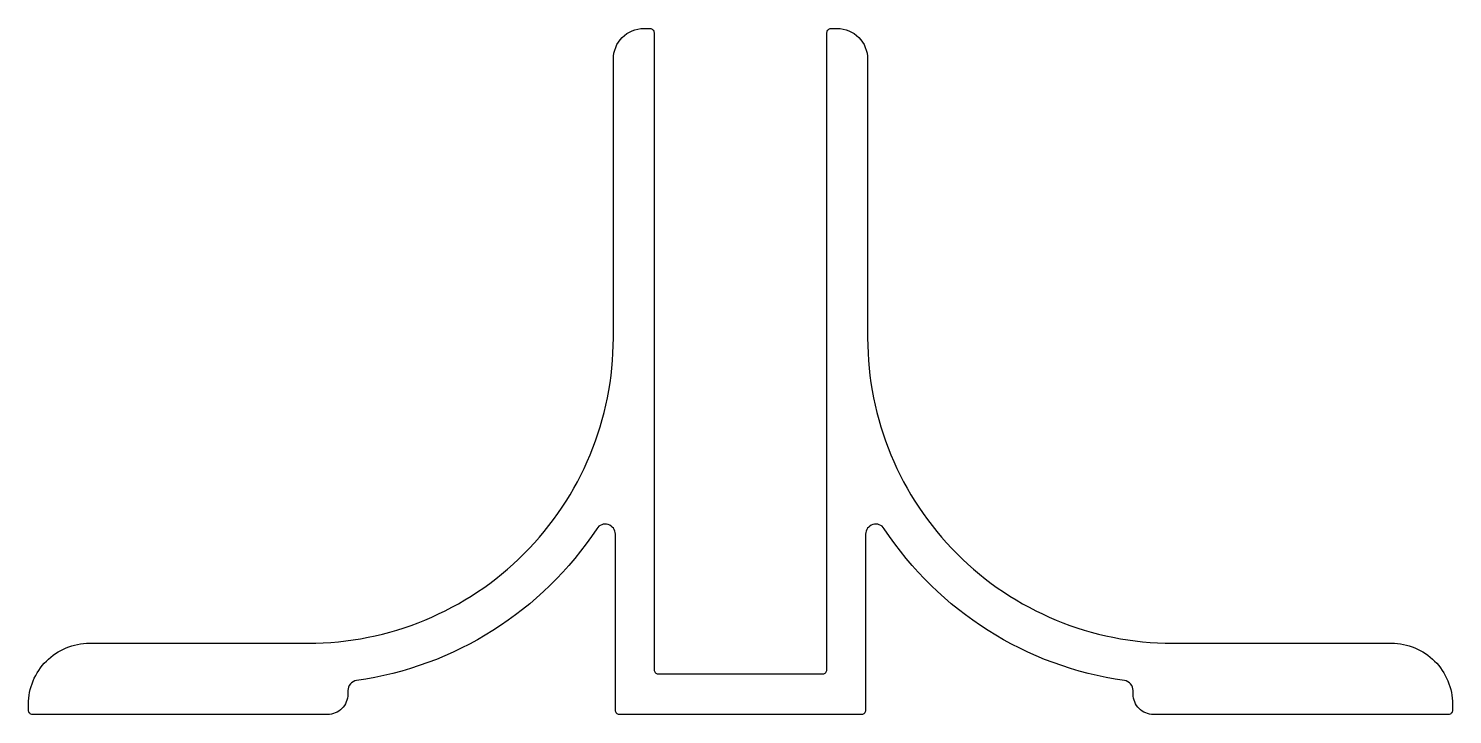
# Model space of a CAD drawing. Extents: x 668.7 to 738.7, y -40.6 to -6.9.
import ezdxf

# ---------------------------------------------------------------- set-up
doc = ezdxf.new("R2010")
doc.units = 0
doc.header["$LTSCALE"] = 15
doc.layers.get('0').update_dxf_attribs({"linetype": 'CONTINUOUS'})

msp = doc.modelspace()

# ---------------------------------------------------------------- linework, layer by layer
at = {"color": 0, "ltscale": 0.05}
msp.add_lwpolyline([(696.65, -31.472, -0.214809), (684.847, -38.932, 0.373647), (684.417, -39.427), (684.417, -39.599, -0.414214), (683.417, -40.599), (668.917, -40.599, -0.414214), (668.717, -40.399), (668.717, -40.099, -0.414214), (671.717, -37.099), (682.467, -37.099, 0.414214), (697.467, -22.099), (697.467, -8.399, -0.414214), (698.967, -6.899), (699.267, -6.899, -0.414214), (699.467, -7.099), (699.467, -38.399, 0.414214), (699.667, -38.599), (707.767, -38.599, 0.414214), (707.967, -38.399), (707.967, -7.099, -0.414214), (708.167, -6.899), (708.467, -6.899, -0.414214), (709.967, -8.399), (709.967, -22.099, 0.414214), (724.967, -37.099), (735.717, -37.099, -0.414214), (738.717, -40.099), (738.717, -40.399, -0.414214), (738.517, -40.599), (724.017, -40.599, -0.414214), (723.017, -39.599), (723.017, -39.427, 0.373647), (722.587, -38.932, -0.214809), (710.784, -31.472, 0.743624), (709.867, -31.747), (709.867, -40.399, -0.414214), (709.667, -40.599), (697.767, -40.599, -0.414214), (697.567, -40.399), (697.567, -31.747, 0.743624)], format="xyb", close=True, dxfattribs=at)

doc.saveas('drawing.dxf')
